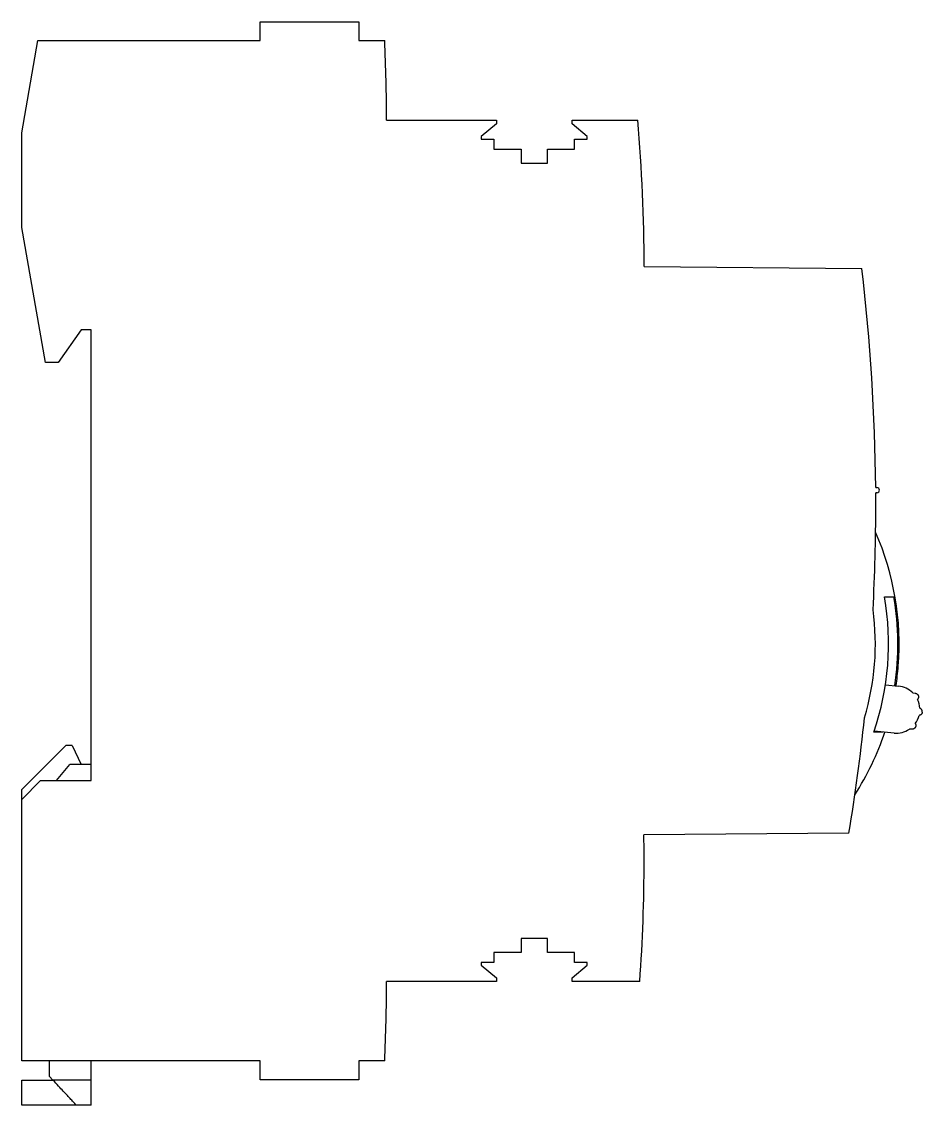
# Model space of a CAD drawing. Header units: millimetres. Extents: x 1019 to 1519, y 1262 to 1448.
# Drawn here: x 1228.15 to 1235.28, y 1276.37 to 1284.95 of the extents above; entities that cross this region are included whole.
import ezdxf

# ---------------------------------------------------------------- set-up
doc = ezdxf.new("R2010")
doc.units = ezdxf.units.MM

msp = doc.modelspace()

# ---------------------------------------------------------------- linework, layer by layer
for p, q in [((1230.0371, 1284.9547), (1230.8166, 1284.9547)), ((1230.0371, 1284.8047), (1230.0371, 1284.9547)), ((1230.8166, 1284.9547), (1230.8166, 1284.8047)), ((1228.1469, 1284.0747), (1228.2756, 1284.8047)), ((1228.2756, 1284.8047), (1230.0371, 1284.8047)), ((1230.8166, 1284.8047), (1231.0222, 1284.8047)), ((1231.0369, 1284.1747), (1231.9069, 1284.1747)), ((1231.9069, 1284.1747), (1231.9069, 1284.1454)), ((1232.5069, 1284.1747), (1233.027, 1284.1747)), ((1232.5069, 1284.1454), (1232.5069, 1284.1747)), ((1228.1469, 1283.3247), (1228.1469, 1284.0747)), ((1231.9069, 1284.1454), (1231.7869, 1284.0447)), ((1232.6269, 1284.0447), (1232.5069, 1284.1454)), ((1231.7869, 1284.0447), (1231.7869, 1284.0247)), ((1231.7869, 1284.0247), (1231.8869, 1284.0247)), ((1231.8869, 1284.0247), (1231.8869, 1283.9447)), ((1232.5269, 1284.0247), (1232.6269, 1284.0247)), ((1232.5269, 1283.9447), (1232.5269, 1284.0247)), ((1232.6269, 1284.0247), (1232.6269, 1284.0447)), ((1231.8869, 1283.9447), (1232.1019, 1283.9447)), ((1232.1019, 1283.9447), (1232.1019, 1283.8347)), ((1232.3119, 1283.9447), (1232.5269, 1283.9447)), ((1232.3119, 1283.8347), (1232.3119, 1283.9447)), ((1232.1019, 1283.8347), (1232.3119, 1283.8347)), ((1228.3355, 1282.2547), (1228.1469, 1283.3247)), ((1233.0769, 1283.0147), (1234.8022, 1282.9996)), ((1228.6169, 1282.5147), (1228.4348, 1282.2547)), ((1228.6969, 1282.5147), (1228.6169, 1282.5147)), ((1228.6969, 1278.9447), (1228.6969, 1282.5147)), ((1228.4348, 1282.2547), (1228.3355, 1282.2547)), ((1234.9113, 1281.2647), (1234.9213, 1281.2647)), ((1234.9213, 1281.2247), (1234.9116, 1281.2247)), ((1234.98, 1280.3997), (1235.0554, 1280.3997)), ((1234.9888, 1279.7026), (1235.092, 1279.6929)), ((1235.2049, 1279.6407), (1235.2233, 1279.6374)), ((1235.2233, 1279.6374), (1235.2247, 1279.6372)), ((1235.2247, 1279.6372), (1235.226, 1279.637)), ((1235.226, 1279.637), (1235.2273, 1279.6367)), ((1235.2273, 1279.6367), (1235.2286, 1279.6364)), ((1235.2286, 1279.6364), (1235.2299, 1279.6359)), ((1235.2299, 1279.6359), (1235.2312, 1279.6355)), ((1235.2312, 1279.6355), (1235.2324, 1279.635)), ((1235.2324, 1279.635), (1235.2337, 1279.6344)), ((1235.2337, 1279.6344), (1235.2349, 1279.6337)), ((1235.2349, 1279.6337), (1235.236, 1279.633)), ((1235.236, 1279.633), (1235.2372, 1279.6323)), ((1235.2372, 1279.6323), (1235.2383, 1279.6315)), ((1235.2383, 1279.6315), (1235.2393, 1279.6307)), ((1235.2393, 1279.6307), (1235.2403, 1279.6298)), ((1235.2403, 1279.6298), (1235.2413, 1279.6288)), ((1235.2413, 1279.6288), (1235.2423, 1279.6279)), ((1235.2423, 1279.6279), (1235.2432, 1279.6268)), ((1235.2432, 1279.6268), (1235.244, 1279.6258)), ((1235.244, 1279.6258), (1235.2448, 1279.6247)), ((1235.2448, 1279.6247), (1235.2459, 1279.623)), ((1235.2459, 1279.623), (1235.2469, 1279.6211)), ((1235.2469, 1279.6211), (1235.2478, 1279.6192)), ((1235.2478, 1279.6192), (1235.2485, 1279.6173)), ((1235.2487, 1279.5989), (1235.2481, 1279.597)), ((1235.2485, 1279.6173), (1235.2491, 1279.6153)), ((1235.2493, 1279.6009), (1235.2487, 1279.5989)), ((1235.2491, 1279.6153), (1235.2495, 1279.6133)), ((1235.2497, 1279.603), (1235.2493, 1279.6009)), ((1235.2495, 1279.6133), (1235.2499, 1279.6112)), ((1235.2499, 1279.605), (1235.2497, 1279.603)), ((1235.2499, 1279.6112), (1235.25, 1279.6092)), ((1235.2501, 1279.6071), (1235.2499, 1279.605)), ((1235.25, 1279.6092), (1235.2501, 1279.6071)), ((1235.2441, 1279.5897), (1235.2428, 1279.5881)), ((1235.2452, 1279.5914), (1235.2441, 1279.5897)), ((1235.2463, 1279.5932), (1235.2452, 1279.5914)), ((1235.2472, 1279.595), (1235.2463, 1279.5932)), ((1235.2481, 1279.597), (1235.2472, 1279.595)), ((1235.2575, 1279.4614), (1235.2555, 1279.461)), ((1235.2595, 1279.462), (1235.2575, 1279.4614)), ((1235.2615, 1279.4627), (1235.2595, 1279.462)), ((1235.2634, 1279.4635), (1235.2615, 1279.4627)), ((1235.2652, 1279.4644), (1235.2634, 1279.4635)), ((1235.267, 1279.4655), (1235.2652, 1279.4644)), ((1235.2687, 1279.4667), (1235.267, 1279.4655)), ((1235.2703, 1279.468), (1235.2687, 1279.4667)), ((1235.2718, 1279.4694), (1235.2703, 1279.468)), ((1235.2733, 1279.4709), (1235.2718, 1279.4694)), ((1235.2746, 1279.4725), (1235.2733, 1279.4709)), ((1235.2758, 1279.4742), (1235.2746, 1279.4725)), ((1235.2769, 1279.476), (1235.2758, 1279.4742)), ((1235.2778, 1279.4778), (1235.2769, 1279.476)), ((1235.2786, 1279.4797), (1235.2778, 1279.4778)), ((1235.2793, 1279.4817), (1235.2786, 1279.4797)), ((1235.2799, 1279.4837), (1235.2793, 1279.4817)), ((1235.2803, 1279.4857), (1235.2799, 1279.4837)), ((1235.2806, 1279.4878), (1235.2803, 1279.4857)), ((1235.1804, 1279.3516), (1235.1778, 1279.3516)), ((1235.1831, 1279.3515), (1235.1804, 1279.3516)), ((1235.1858, 1279.3515), (1235.1831, 1279.3515)), ((1235.1885, 1279.3515), (1235.1858, 1279.3515)), ((1235.1911, 1279.3515), (1235.1885, 1279.3515)), ((1235.1938, 1279.3515), (1235.1911, 1279.3515)), ((1235.1965, 1279.3514), (1235.1938, 1279.3515)), ((1235.1978, 1279.3514), (1235.1965, 1279.3514)), ((1235.1992, 1279.3513), (1235.1978, 1279.3514)), ((1235.2005, 1279.3514), (1235.1992, 1279.3513)), ((1235.2019, 1279.3515), (1235.2005, 1279.3514)), ((1235.2032, 1279.3516), (1235.2019, 1279.3515)), ((1235.2046, 1279.3519), (1235.2032, 1279.3516)), ((1235.2059, 1279.3521), (1235.2046, 1279.3519)), ((1235.2072, 1279.3525), (1235.2059, 1279.3521)), ((1235.2085, 1279.3529), (1235.2072, 1279.3525)), ((1235.2098, 1279.3533), (1235.2085, 1279.3529)), ((1235.211, 1279.3539), (1235.2098, 1279.3533)), ((1235.2122, 1279.3544), (1235.211, 1279.3539)), ((1235.2134, 1279.3551), (1235.2122, 1279.3544)), ((1235.2146, 1279.3557), (1235.2134, 1279.3551)), ((1235.2158, 1279.3565), (1235.2146, 1279.3557)), ((1235.2169, 1279.3573), (1235.2158, 1279.3565)), ((1235.2179, 1279.3581), (1235.2169, 1279.3573)), ((1235.219, 1279.359), (1235.2179, 1279.3581)), ((1235.2199, 1279.3599), (1235.219, 1279.359)), ((1235.2214, 1279.3614), (1235.2199, 1279.3599)), ((1235.2227, 1279.363), (1235.2214, 1279.3614)), ((1235.2239, 1279.3647), (1235.2227, 1279.363)), ((1235.225, 1279.3665), (1235.2239, 1279.3647)), ((1235.2248, 1279.3963), (1235.2257, 1279.3944)), ((1235.2259, 1279.3683), (1235.225, 1279.3665)), ((1235.2257, 1279.3944), (1235.2266, 1279.3926)), ((1235.2267, 1279.3703), (1235.2259, 1279.3683)), ((1235.2266, 1279.3926), (1235.2273, 1279.3906)), ((1235.2274, 1279.3722), (1235.2267, 1279.3703)), ((1235.2273, 1279.3906), (1235.2279, 1279.3886)), ((1235.228, 1279.3742), (1235.2274, 1279.3722)), ((1235.2279, 1279.3886), (1235.2283, 1279.3866)), ((1235.2284, 1279.3762), (1235.228, 1279.3742)), ((1235.2283, 1279.3866), (1235.2286, 1279.3845)), ((1235.2287, 1279.3783), (1235.2284, 1279.3762)), ((1235.2286, 1279.3845), (1235.2288, 1279.3824)), ((1235.2288, 1279.3804), (1235.2287, 1279.3783)), ((1235.2288, 1279.3824), (1235.2288, 1279.3804)), ((1234.9676, 1279.3297), (1234.8961, 1279.3297)), ((1235.0571, 1279.3213), (1234.8984, 1279.3362)), ((1228.1469, 1278.8737), (1228.4969, 1279.2237)), ((1228.5469, 1279.2237), (1228.4969, 1279.2237)), ((1228.5469, 1279.2237), (1228.6169, 1279.0737)), ((1228.4226, 1278.9447), (1228.5284, 1279.0737)), ((1228.6969, 1279.0737), (1228.5284, 1279.0737)), ((1228.1469, 1278.7947), (1228.2969, 1278.9447)), ((1228.2969, 1278.9447), (1228.6969, 1278.9447)), ((1228.1469, 1278.7947), (1228.1469, 1278.8737)), ((1228.1469, 1276.7247), (1228.1469, 1278.7947)), ((1234.6991, 1278.5288), (1233.0754, 1278.5147)), ((1232.1019, 1277.6947), (1232.1019, 1277.5847)), ((1232.3119, 1277.6947), (1232.1019, 1277.6947)), ((1232.3119, 1277.5847), (1232.3119, 1277.6947)), ((1231.8869, 1277.5847), (1231.8869, 1277.5047)), ((1232.1019, 1277.5847), (1231.8869, 1277.5847)), ((1232.5269, 1277.5847), (1232.3119, 1277.5847)), ((1232.5269, 1277.5047), (1232.5269, 1277.5847)), ((1231.7869, 1277.5047), (1231.7869, 1277.4847)), ((1231.8869, 1277.5047), (1231.7869, 1277.5047)), ((1231.7869, 1277.4847), (1231.9069, 1277.384)), ((1232.5069, 1277.384), (1232.6269, 1277.4847)), ((1232.6269, 1277.5047), (1232.5269, 1277.5047)), ((1232.6269, 1277.4847), (1232.6269, 1277.5047)), ((1231.9069, 1277.384), (1231.9069, 1277.3547)), ((1232.5069, 1277.3547), (1232.5069, 1277.384)), ((1231.9069, 1277.3547), (1231.0369, 1277.3547)), ((1233.0427, 1277.3547), (1232.5069, 1277.3547)), ((1230.0371, 1276.7247), (1228.1469, 1276.7247)), ((1228.3669, 1276.6027), (1228.3669, 1276.7247)), ((1228.6969, 1276.5737), (1228.6969, 1276.7247)), ((1230.0371, 1276.5747), (1230.0371, 1276.7247)), ((1230.8166, 1276.7247), (1230.8166, 1276.5747)), ((1231.0222, 1276.7247), (1230.8166, 1276.7247)), ((1228.394, 1276.5737), (1228.3669, 1276.6027)), ((1228.1469, 1276.3737), (1228.1469, 1276.5738)), ((1228.1469, 1276.5738), (1228.3938, 1276.5738)), ((1228.4057, 1276.5611), (1228.394, 1276.5737)), ((1228.6969, 1276.5737), (1228.394, 1276.5737)), ((1228.4169, 1276.5491), (1228.4057, 1276.5611)), ((1228.4277, 1276.5376), (1228.4169, 1276.5491)), ((1228.4381, 1276.5265), (1228.4277, 1276.5376)), ((1228.448, 1276.5158), (1228.4381, 1276.5265)), ((1228.4577, 1276.5055), (1228.448, 1276.5158)), ((1228.6969, 1276.3737), (1228.6969, 1276.5737)), ((1230.8166, 1276.5747), (1230.0371, 1276.5747)), ((1228.4669, 1276.4956), (1228.4577, 1276.5055)), ((1228.4759, 1276.4859), (1228.4669, 1276.4956)), ((1228.4846, 1276.4767), (1228.4759, 1276.4859)), ((1228.493, 1276.4677), (1228.4846, 1276.4767)), ((1228.5011, 1276.459), (1228.493, 1276.4677)), ((1228.5088, 1276.4507), (1228.5011, 1276.459)), ((1228.5163, 1276.4427), (1228.5088, 1276.4507)), ((1228.5235, 1276.435), (1228.5163, 1276.4427)), ((1228.5304, 1276.4277), (1228.5235, 1276.435)), ((1228.5369, 1276.4206), (1228.5304, 1276.4277)), ((1228.5808, 1276.3737), (1228.1469, 1276.3737)), ((1228.5432, 1276.4139), (1228.5369, 1276.4206)), ((1228.5491, 1276.4076), (1228.5432, 1276.4139)), ((1228.5546, 1276.4017), (1228.5491, 1276.4076)), ((1228.5598, 1276.3961), (1228.5546, 1276.4017)), ((1228.5646, 1276.391), (1228.5598, 1276.3961)), ((1228.5689, 1276.3864), (1228.5646, 1276.391)), ((1228.5727, 1276.3824), (1228.5689, 1276.3864)), ((1228.5759, 1276.3789), (1228.5727, 1276.3824)), ((1228.5785, 1276.3762), (1228.5759, 1276.3789)), ((1228.5802, 1276.3743), (1228.5785, 1276.3762)), ((1228.5808, 1276.3737), (1228.5802, 1276.3743)), ((1228.6969, 1276.3737), (1228.5808, 1276.3737))]:
    msp.add_line(p, q)
for centre, radius, start, end in [((1217.5269, 1284.1747), 13.51, 0, 2.67279), ((1219.5669, 1283.0147), 13.51, 0, 4.9256), ((1218.9119, 1281.1297), 16, 0.48346, 6.71157), ((1234.9213, 1281.2447), 0.02, 270.00002, 89.99998), ((1218.9119, 1281.1297), 16, 0, 0.34022), ((1218.9119, 1281.1297), 16, 357.01884, 0), ((1232.8969, 1280.0247), 2.2, 355.48229, 23.76153), ((1232.8969, 1280.0247), 2.1166, 340.83095, 10.20501), ((1232.8969, 1280.0247), 2.1909, 351.36329, 9.85545), ((1232.8969, 1280.0247), 2.0119, 343.16931, 7.79521), ((1232.8969, 1280.0247), 2.2, 351.37687, 355.48229), ((1235.0746, 1279.5071), 0.1866, 45.71785, 84.63841), ((1235.0746, 1279.5071), 0.1866, 3.56936, 25.70667), ((1235.2508, 1279.4906), 0.0299, 354.63832, 70.24761), ((1218.9119, 1281.1297), 16, 350.64492, 353.94567), ((1235.0746, 1279.5071), 0.1866, 323.57014, 345.7074), ((1235.0746, 1279.5071), 0.1866, 264.63839, 303.5589), ((1232.8969, 1280.0247), 2.2, 327.20304, 341.54291), ((1219.5669, 1278.3147), 13.51, 0, 0.84815), ((1219.5669, 1278.3147), 13.51, 355.92524, 0), ((1217.5269, 1277.3547), 13.51, 357.32721, 0)]:
    msp.add_arc(centre, radius, start, end)

doc.saveas('drawing.dxf')
